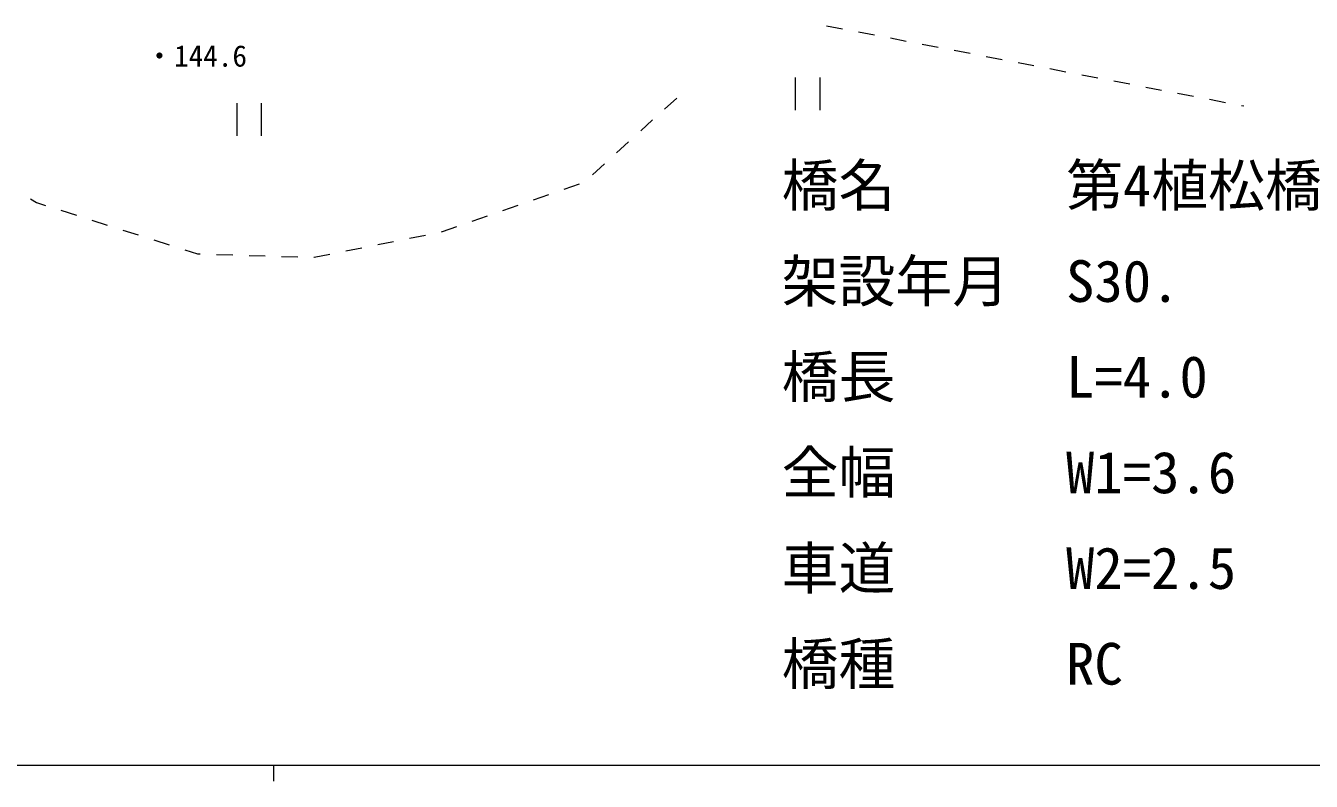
# Model space of a CAD drawing. Units: millimetres, scale not verified, with parts at other scales. Extents: x 40000 to 680000, y 20000 to 380000.
# Drawn here: x 152744 to 231866, y 204000 to 250527 of the extents above; entities that cross this region are included whole.
import ezdxf
from ezdxf.enums import TextEntityAlignment as Align

# ---------------------------------------------------------------- set-up
doc = ezdxf.new("R2010")
doc.units = ezdxf.units.MM
doc.header["$LTSCALE"] = 1000
for name, color, linetype, lineweight in [('M-BGD', 7, 'Continuous', 13), ('M-STR-HTXT', 7, 'Continuous', 13), ('M-TTL-BAND', 7, 'Continuous', 13)]:
    doc.layers.add(name, color=color, linetype=linetype, lineweight=lineweight)
doc.styles.add('ＭＳ ゴシック', font='')
doc.styles.get('ＭＳ ゴシック').set_extended_font_data('MS Gothic')

msp = doc.modelspace()

# ---------------------------------------------------------------- linework, layer by layer
at = {"layer": 'M-BGD'}
for p, q in [((202032, 250527), (203014, 250338)), ((203996, 250149), (204978, 249960)), ((205960, 249771), (206942, 249583)), ((207924, 249394), (208907, 249205)), ((209889, 249016), (210871, 248828)), ((211853, 248639), (212835, 248450)), ((213817, 248261), (214799, 248072)), ((215781, 247884), (216763, 247695)), ((200111, 247331), (200111, 245331)), ((201611, 247331), (201611, 245331)), ((217745, 247506), (218727, 247317)), ((219709, 247128), (220691, 246940)), ((192069, 245397), (192808, 246071)), ((221673, 246751), (222655, 246562)), ((223637, 246373), (224619, 246185)), ((165742, 245750), (165742, 243750)), ((167242, 245750), (167242, 243750)), ((225601, 245996), (226583, 245807)), ((227565, 245618), (227721, 245588)), ((190592, 244049), (191330, 244723)), ((189114, 242701), (189853, 243375)), ((187636, 241353), (188375, 242027)), ((185885, 240464), (186829, 240794)), ((153045, 239862), (153408, 239638)), ((183997, 239804), (184941, 240134)), ((153408, 239638), (153954, 239464)), ((154907, 239160), (155860, 238856)), ((182109, 239144), (183053, 239474)), ((156812, 238552), (157765, 238248)), ((180221, 238485), (181165, 238815)), ((158718, 237944), (159670, 237640)), ((176370, 237441), (177350, 237637)), ((178331, 237834), (178393, 237846)), ((178393, 237846), (179277, 238155)), ((160623, 237336), (161576, 237032)), ((162528, 236728), (163318, 236476)), ((172447, 236657), (173428, 236853)), ((174408, 237049), (175389, 237245)), ((163318, 236476), (163489, 236471)), ((164489, 236441), (165488, 236412)), ((166488, 236382), (167487, 236353)), ((168487, 236324), (169486, 236294)), ((170486, 236265), (170487, 236265)), ((170487, 236265), (171467, 236461))]:
    msp.add_line(p, q, dxfattribs=at)
at = {"layer": 'M-TTL-BAND'}
for p, q in [((40000, 205000), (579000, 205000)), ((168000, 205000), (168000, 204000))]:
    msp.add_line(p, q, dxfattribs=at)

# ---------------------------------------------------------------- texts
at = {"layer": 'M-BGD', "style": 'ＭＳ ゴシック'}
msp.add_text('・144.6', height=1320, dxfattribs=at).set_placement((160074, 248665), align=Align.MIDDLE_LEFT)
at = {"layer": 'M-STR-HTXT', "style": 'ＭＳ ゴシック'}
for s, p in [('橋名\u3000\u3000\u3000第4植松橋', (199271, 238641)), ('架設年月\u3000S30.', (199271, 232749)), ('橋長\u3000\u3000\u3000L=4.0', (199271, 226858)), ('全幅\u3000\u3000\u3000W1=3.6', (199271, 220967)), ('車道\u3000\u3000\u3000W2=2.5', (199271, 215076)), ('橋種\u3000\u3000\u3000RC', (199271, 209185))]:
    msp.add_text(s, height=2566, dxfattribs=at).set_placement(p, align=Align.BOTTOM_LEFT)

doc.saveas('drawing.dxf')
